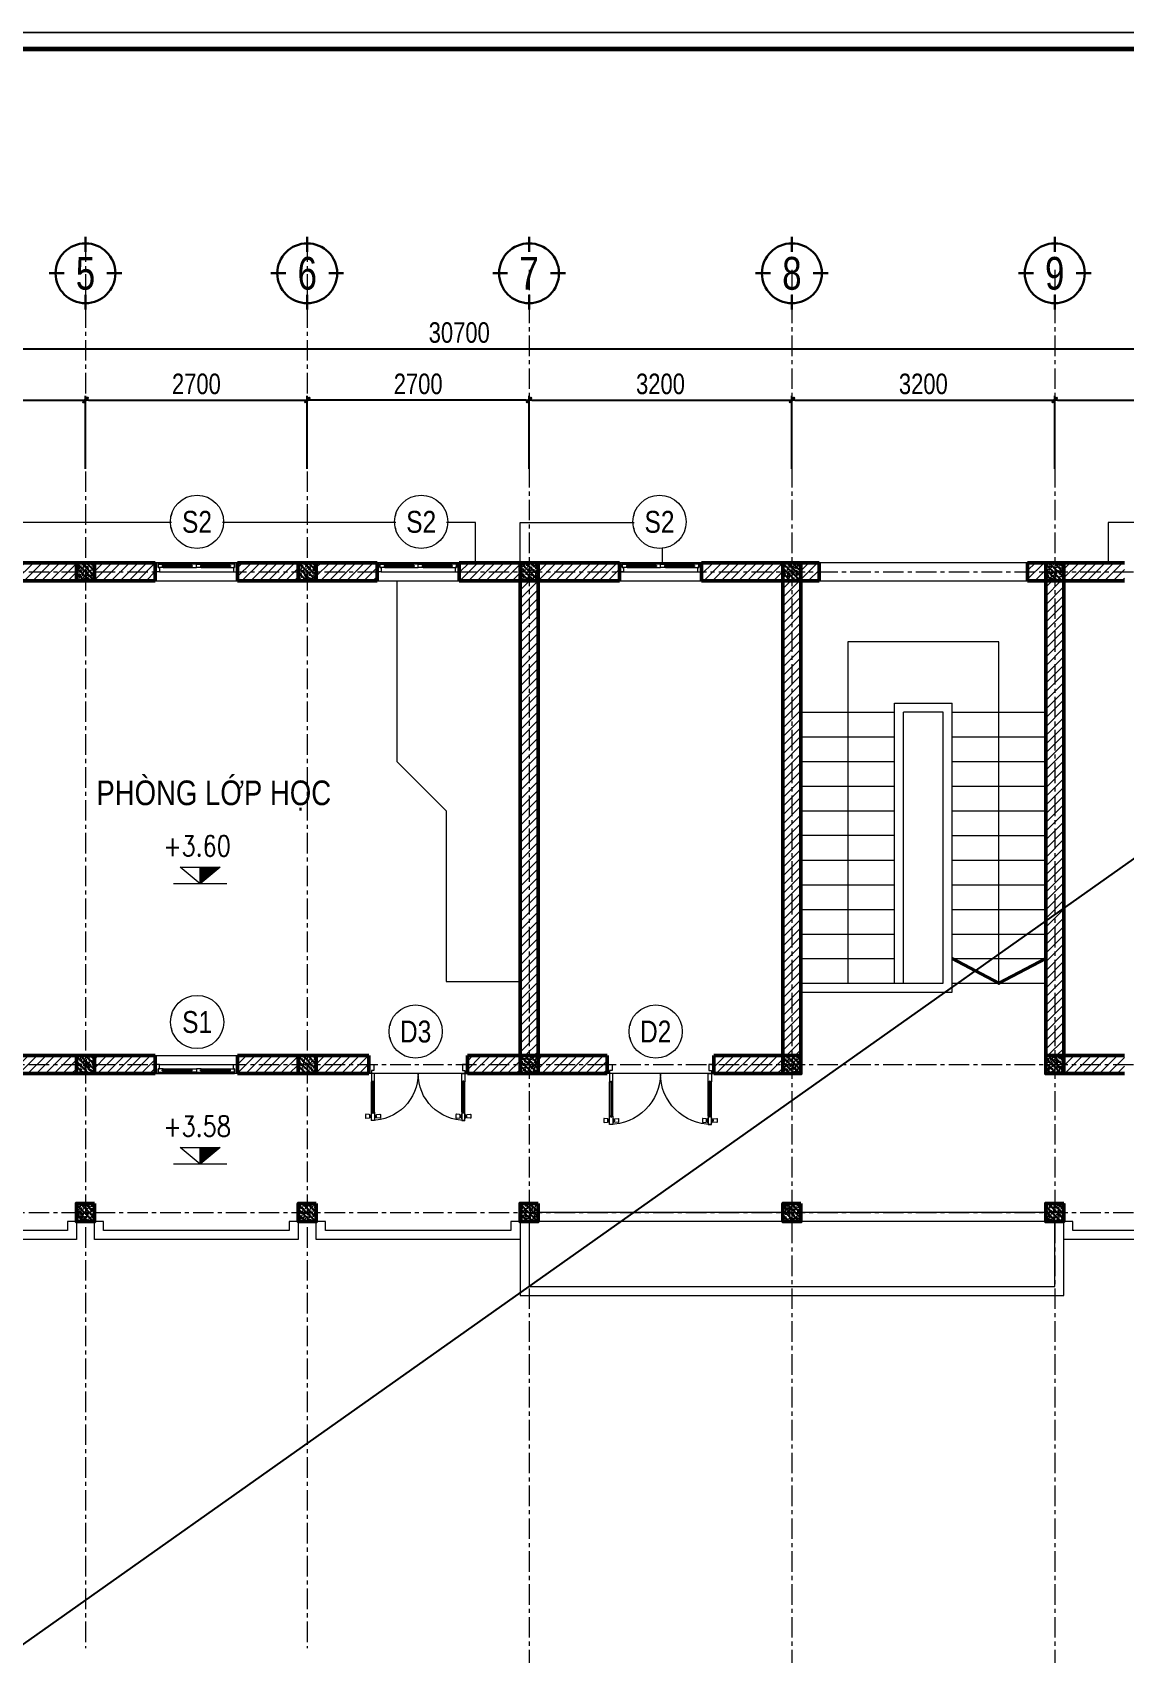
# Model space of a CAD drawing. Header units: millimetres. Extents: x 5243337 to 5938936, y 490824 to 785930.
# Drawn here: x 5318515 to 5331811, y 627214 to 646948 of the extents above; entities that cross this region are included whole.
import ezdxf
from ezdxf.enums import TextEntityAlignment as Align

# ---------------------------------------------------------------- set-up
doc = ezdxf.new("R2010")
doc.units = ezdxf.units.MM
doc.header["$MEASUREMENT"] = 0
doc.header["$PDMODE"] = 32
doc.linetypes.add('ACAD_ISO07W100', pattern=[3, 0, -3])
doc.linetypes.add('CENTER', pattern=[2, 1.25, -0.25, 0.25, -0.25])
doc.layers.get('0').update_dxf_attribs({"lineweight": 0})
doc.layers.get('Defpoints').update_dxf_attribs({"lineweight": 0})
for name, color, linetype, lineweight in [('0.15_Cua', 144, 'Continuous', 15), ('A-WIPEOUT', 254, 'ACAD_ISO07W100', 0), ('cat1', 30, 'Continuous', 50), ('dim', 144, 'Continuous', 13), ('hatch1', 136, 'Continuous', 9), ('Khungten_LCDI', 7, 'Continuous', 25), ('LC Dim', 8, 'Continuous', 18), ('LC ISO', 153, 'Continuous', 13), ('LC Net manh', 9, 'Continuous', 5), ('LC Net thay', 7, 'Continuous', 25), ('LC Text1', 3, 'Continuous', 20), ('LC Text2', 7, 'Continuous', 25), ('manh1', 67, 'Continuous', 13), ('text', 1, 'Continuous', 20), ('thay1', 63, 'Continuous', 18), ('truc', 76, 'CENTER', 9)]:
    doc.layers.add(name, color=color, linetype=linetype, lineweight=lineweight)
doc.layers.add('KCS_Plotter', color=11, linetype='Continuous', plot=False)
doc.styles.add('EG 1', font='VHAVANB.TTF')
doc.styles.add('General text 2', font='arial.ttf')
doc.styles.add('HOATBIF', font='hoatbif.shx', dxfattribs={"width": 0.8})
doc.styles.add('Khungten', font='VHAVAN.TTF', dxfattribs={"width": 0.9, "height": 5000})
doc.styles.add('T1', font='Vnsimli.shx', dxfattribs={"width": 0.8})
doc.styles.add('T2', font='VHARIAL.TTF', dxfattribs={"width": 0.8})
doc.styles.add('Tahoma', font='tahoma.ttf')
doc.styles.add('Title', font='VHBLACK.TTF')
doc.dimstyles.new('1-100', dxfattribs={"dimscale": 100, "dimtxt": 2.5, "dimasz": 0.35, "dimexe": 0.5, "dimexo": 0, "dimgap": 0.8, "dimtad": 1, "dimdec": 0, "dimzin": 0, "dimdsep": 46, "dimtxsty": 'HOATBIF', "dimblk1": 'DOT', "dimblk2": 'DOT', "dimsah": 1, "dimcen": -1, "dimdle": 1, "dimclrd": 256, "dimclre": 256, "dimclrt": 4, "dimadec": 3, "dimazin": 2, "dimtfac": 0.333333, "dimtdec": 0, "dimtix": 1, "dimtmove": 2, "dimatfit": 3, "dimldrblk": 'DOT', "dimfxl": 1, "dimtvp": 0.833333, "dimtolj": 1, "dimtzin": 0, "dimarcsym": 0})

# ---------------------------------------------------------------- blocks, each defined once
blk = doc.blocks.new('DOT')
at = {"layer": 'dim'}
for p, q in [((-3, 0), (3, 0)), ((-1, -1), (1, 1))]:
    blk.add_line(p, q, dxfattribs=at)
blk.add_lwpolyline([(0.5, 1), (-1, -0.5), (-0.5, -1), (1, 0.5)], close=True, dxfattribs=at)
blk = doc.blocks.new('*D129')
at = {"layer": 'Defpoints', "color": 0, "ltscale": 500, "transparency": 16777216}
for p in [(5327761, 642473), (5324561, 641637), (5327761, 641637)]:
    blk.add_point(p, dxfattribs=at)
at = {"layer": 'LC Dim', "lineweight": -2, "ltscale": 500, "transparency": 16777216}
for p, q in [((5324561, 641637), (5324561, 642523)), ((5324596, 642473), (5327726, 642473)), ((5327761, 641637), (5327761, 642523))]:
    blk.add_line(p, q, dxfattribs=at)
at = {"layer": 'LC Dim', "lineweight": -2, "ltscale": 500, "transparency": 16777216, "xscale": 35, "yscale": 35, "zscale": 35, "rotation": 180}
blk.add_blockref('DOT', (5324561, 642473), dxfattribs=at)
at = {"layer": 'LC Dim', "lineweight": -2, "ltscale": 500, "transparency": 16777216, "xscale": 35, "yscale": 35, "zscale": 35}
blk.add_blockref('DOT', (5327761, 642473), dxfattribs=at)
at = {"layer": 'LC Dim', "color": 4, "ltscale": 500, "transparency": 16777216, "insert": (5326161, 642668), "char_height": 250, "attachment_point": 5, "style": 'HOATBIF'}
blk.add_mtext('\\A1;3200', dxfattribs=at)
blk = doc.blocks.new('_Dot')
at = {"color": 0, "linetype": 'ByBlock', "lineweight": -2}
blk.add_line((-0.5, 0), (-1, 0), dxfattribs=at)
at = {"color": 0, "linetype": 'ByBlock', "const_width": 0.5}
blk.add_lwpolyline([(-0.25, 0, 1), (0.25, 0, 1)], format="xyb", close=True, dxfattribs=at)
blk = doc.blocks.new('*D130')
at = {"layer": 'Defpoints', "color": 0, "ltscale": 500, "transparency": 16777216}
for p in [(5330961, 642473), (5327761, 641637), (5330961, 641637)]:
    blk.add_point(p, dxfattribs=at)
at = {"layer": 'LC Dim', "lineweight": -2, "ltscale": 500, "transparency": 16777216}
for p, q in [((5327761, 641637), (5327761, 642523)), ((5327796, 642473), (5330926, 642473)), ((5330961, 641637), (5330961, 642523))]:
    blk.add_line(p, q, dxfattribs=at)
at = {"layer": 'LC Dim', "lineweight": -2, "ltscale": 500, "transparency": 16777216, "xscale": 35, "yscale": 35, "zscale": 35, "rotation": 180}
blk.add_blockref('DOT', (5327761, 642473), dxfattribs=at)
at = {"layer": 'LC Dim', "lineweight": -2, "ltscale": 500, "transparency": 16777216, "xscale": 35, "yscale": 35, "zscale": 35}
blk.add_blockref('DOT', (5330961, 642473), dxfattribs=at)
at = {"layer": 'LC Dim', "color": 4, "ltscale": 500, "transparency": 16777216, "insert": (5329361, 642668), "char_height": 250, "attachment_point": 5, "style": 'HOATBIF'}
blk.add_mtext('\\A1;3200', dxfattribs=at)
blk = doc.blocks.new('c220')
at = {"layer": 'hatch1'}
h = blk.add_hatch(dxfattribs=at)
h.set_pattern_fill('VATLIEU04', color=256, scale=10, pattern_type=2)
h.set_pattern_definition([(50, (-5272447.8, -640396.75), (71.72601826, -6.2752135), [7.5, -82.5]), (355, (-5272447.8, -640396.75), (-13.8751334, 75.2192134), [6, -66]), (100.4514, (-5272441.82, -640397.274), (57.8509382, 68.9439542), [6.374019, -70.1142112]), (46.1842, (-5272447.8, -640376.75), (106.7241049, -16.5519014), [11.25, -123.75]), (96.6356, (-5272438.9, -640378.13), (93.4662706, 97.411787), [9.5610288, -105.1713]), (351.1842, (-5272447.8, -640376.75), (93.4661945, 97.41186), [9, -99]), (21, (-5272437.8, -640381.75), (59.6907052, -40.26188907), [7.5, -82.5]), (326, (-5272437.8, -640381.75), (24.3315332, 72.5150045), [6, -66]), (71.4514, (-5272432.825, -640385.11), (84.0222629, 32.2530497), [6.374019, -70.1142112]), (37.5, (-5272447.8, -640396.752), (1.21598553, 33.28938538), [0, -65.2, 0, -67, 0, -66.25]), (7.5, (-5272447.8, -640396.75), (26.30695374, 39.4411712), [0, -38.2, 0, -63.7, 0, -25.25]), (327.5, (-5272470.1, -640396.752), (53.38224362, -2.25548717), [0, -25, 0, -78, 0, -103.5]), (317.5, (-5272480.1, -640396.75), (58.31861693, 10.01049823), [0, -32.5, 0, -51.8, 0, -73.5]), (45, (-5272447.8, -640396.75), (-30.0520382, 30.0520382), []), (45, (-5272447.8, -640384.5), (-30.0520382, 30.0520382), [])])
h.paths.add_polyline_path([(110, -110), (-110, -110), (-110, 110), (110, 110)])
at = {"layer": 'cat1'}
blk.add_lwpolyline([(110, -110), (-110, -110), (-110, 110), (110, 110)], close=True, dxfattribs=at)
blk = doc.blocks.new('*D132')
at = {"layer": 'Defpoints', "color": 0, "ltscale": 500, "transparency": 16777216}
for p in [(5319161, 642473), (5316461, 641637), (5319161, 641637)]:
    blk.add_point(p, dxfattribs=at)
at = {"layer": 'LC Dim', "lineweight": -2, "ltscale": 500, "transparency": 16777216}
for p, q in [((5316461, 641637), (5316461, 642523)), ((5316496, 642473), (5319126, 642473)), ((5319161, 641637), (5319161, 642523))]:
    blk.add_line(p, q, dxfattribs=at)
at = {"layer": 'LC Dim', "lineweight": -2, "ltscale": 500, "transparency": 16777216, "xscale": 35, "yscale": 35, "zscale": 35, "rotation": 180}
blk.add_blockref('DOT', (5316461, 642473), dxfattribs=at)
at = {"layer": 'LC Dim', "lineweight": -2, "ltscale": 500, "transparency": 16777216, "xscale": 35, "yscale": 35, "zscale": 35}
blk.add_blockref('DOT', (5319161, 642473), dxfattribs=at)
at = {"layer": 'LC Dim', "color": 4, "ltscale": 500, "transparency": 16777216, "insert": (5317811, 642668), "char_height": 250, "attachment_point": 5, "style": 'HOATBIF'}
blk.add_mtext('\\A1;2700', dxfattribs=at)
blk = doc.blocks.new('*D133')
at = {"layer": 'Defpoints', "color": 0, "ltscale": 500, "transparency": 16777216}
for p in [(5321861, 642473), (5321861, 641637), (5324561, 641637)]:
    blk.add_point(p, dxfattribs=at)
at = {"layer": 'LC Dim', "lineweight": -2, "ltscale": 500, "transparency": 16777216}
for p, q in [((5321861, 641637), (5321861, 642523)), ((5324526, 642473), (5321896, 642473)), ((5324561, 641637), (5324561, 642523))]:
    blk.add_line(p, q, dxfattribs=at)
at = {"layer": 'LC Dim', "lineweight": -2, "ltscale": 500, "transparency": 16777216, "xscale": 35, "yscale": 35, "zscale": 35, "rotation": 180}
blk.add_blockref('DOT', (5321861, 642473), dxfattribs=at)
at = {"layer": 'LC Dim', "lineweight": -2, "ltscale": 500, "transparency": 16777216, "xscale": 35, "yscale": 35, "zscale": 35}
blk.add_blockref('DOT', (5324561, 642473), dxfattribs=at)
at = {"layer": 'LC Dim', "color": 4, "ltscale": 500, "transparency": 16777216, "insert": (5323211, 642668), "char_height": 250, "attachment_point": 5, "style": 'HOATBIF'}
blk.add_mtext('\\A1;2700', dxfattribs=at)
blk = doc.blocks.new('*D134')
at = {"layer": 'Defpoints', "color": 0, "ltscale": 500, "transparency": 16777216}
for p in [(5321861, 642473), (5319161, 641637), (5321861, 641637)]:
    blk.add_point(p, dxfattribs=at)
at = {"layer": 'LC Dim', "lineweight": -2, "ltscale": 500, "transparency": 16777216}
for p, q in [((5319161, 641637), (5319161, 642523)), ((5319196, 642473), (5321826, 642473)), ((5321861, 641637), (5321861, 642523))]:
    blk.add_line(p, q, dxfattribs=at)
at = {"layer": 'LC Dim', "lineweight": -2, "ltscale": 500, "transparency": 16777216, "xscale": 35, "yscale": 35, "zscale": 35, "rotation": 180}
blk.add_blockref('DOT', (5319161, 642473), dxfattribs=at)
at = {"layer": 'LC Dim', "lineweight": -2, "ltscale": 500, "transparency": 16777216, "xscale": 35, "yscale": 35, "zscale": 35}
blk.add_blockref('DOT', (5321861, 642473), dxfattribs=at)
at = {"layer": 'LC Dim', "color": 4, "ltscale": 500, "transparency": 16777216, "insert": (5320511, 642668), "char_height": 250, "attachment_point": 5, "style": 'HOATBIF'}
blk.add_mtext('\\A1;2700', dxfattribs=at)
blk = doc.blocks.new('*D135')
at = {"layer": 'Defpoints', "color": 0, "ltscale": 500, "transparency": 16777216}
for p in [(5333661, 642473), (5330961, 641637), (5333661, 641637)]:
    blk.add_point(p, dxfattribs=at)
at = {"layer": 'LC Dim', "lineweight": -2, "ltscale": 500, "transparency": 16777216}
for p, q in [((5330961, 641637), (5330961, 642523)), ((5330996, 642473), (5333626, 642473)), ((5333661, 641637), (5333661, 642523))]:
    blk.add_line(p, q, dxfattribs=at)
at = {"layer": 'LC Dim', "lineweight": -2, "ltscale": 500, "transparency": 16777216, "xscale": 35, "yscale": 35, "zscale": 35, "rotation": 180}
blk.add_blockref('DOT', (5330961, 642473), dxfattribs=at)
at = {"layer": 'LC Dim', "lineweight": -2, "ltscale": 500, "transparency": 16777216, "xscale": 35, "yscale": 35, "zscale": 35}
blk.add_blockref('DOT', (5333661, 642473), dxfattribs=at)
at = {"layer": 'LC Dim', "color": 4, "ltscale": 500, "transparency": 16777216, "insert": (5332311, 642668), "char_height": 250, "attachment_point": 5, "style": 'HOATBIF'}
blk.add_mtext('\\A1;2700', dxfattribs=at)
blk = doc.blocks.new('*U62')
for p, q in [((35, 0), (965, 0)), ((50, -110), (950, -110)), ((560, -20), (905, -20)), ((560, -60), (905, -60))]:
    blk.add_line(p, q)
at = {"color": 8, "lineweight": 5}
for p, q in [((95, -20), (440, -20)), ((95, -35), (440, -35)), ((95, -45), (440, -45)), ((95, -60), (440, -60)), ((560, -20), (905, -20)), ((560, -35), (905, -35)), ((560, -45), (905, -45)), ((560, -60), (905, -60))]:
    blk.add_line(p, q, dxfattribs=at)
for points in [[(0, 0), (35, 0), (35, -60), (50, -60), (50, -110), (0, -110), (0, 0)], [(1000, 0), (965, 0), (965, -60), (950, -60), (950, -110), (1000, -110), (1000, 0)], [(560, -45), (560, -60), (500, -60), (500, -20), (560, -20), (560, -35), (550, -35), (550, -45), (560, -45)], [(905, -45), (905, -60), (965, -60), (965, -20), (905, -20), (905, -35), (915, -35), (915, -45), (905, -45)]]:
    blk.add_lwpolyline(points)
for points in [[(35, -20), (95, -20), (95, -35), (85, -35), (85, -45), (95, -45), (95, -60), (35, -60)], [(500, -20), (440, -20), (440, -35), (450, -35), (450, -45), (440, -45), (440, -60), (500, -60)]]:
    blk.add_lwpolyline(points, close=True)
for points in [[(95, -29, -0.312187), (102, -35, -0.312187)], [(95, -51, 0.312187), (102, -45, 0.312187)], [(440, -29, 0.312187), (433, -35, 0.312187)], [(440, -51, -0.312187), (433, -45, -0.312187)]]:
    blk.add_lwpolyline(points, format="xyb", dxfattribs=at)
for centre, start, end in [((559, -37), 14.2151, 83.5658), ((559, -43), 276.4342, 345.7849), ((906, -37), 96.4342, 165.7849), ((906, -43), 194.2151, 263.5658)]:
    blk.add_arc(centre, 8.25, start, end, dxfattribs=at)
blk = doc.blocks.new('*U58')
for p, q in [((30, -469), (30, -100)), ((70, -469), (70, -100)), ((1130, -469), (1130, -100)), ((1170, -469), (1170, -100))]:
    blk.add_line(p, q)
at = {"color": 8, "lineweight": 9}
for p, q in [((48, -479), (48, -90)), ((52, -479), (52, -90)), ((1148, -479), (1148, -90)), ((1152, -479), (1152, -90))]:
    blk.add_line(p, q, dxfattribs=at)
for points in [[(30, 0), (0, 0), (0, 110), (60, 110), (60, 40), (30, 40), (30, 0)], [(55, -100), (70, -100), (70, 0), (30, 0), (30, -100), (45, -100), (45, -90), (55, -90), (55, -100)], [(1145, -100), (1130, -100), (1130, 0), (1170, 0), (1170, -100), (1155, -100), (1155, -90), (1145, -90), (1145, -100)], [(1170, 0), (1200, 0), (1200, 110), (1140, 110), (1140, 40), (1170, 40), (1170, 0)], [(20, -514), (10, -514), (10, -524), (20, -524)], [(55, -469), (70, -469), (70, -569), (30, -569), (30, -469), (45, -469), (45, -479), (55, -479), (55, -469)], [(80, -514), (90, -514), (90, -524), (80, -524)], [(1120, -514), (1110, -514), (1110, -524), (1120, -524)], [(1145, -469), (1130, -469), (1130, -569), (1170, -569), (1170, -469), (1155, -469), (1155, -479), (1145, -479), (1145, -469)], [(1180, -514), (1190, -514), (1190, -524), (1180, -524)]]:
    blk.add_lwpolyline(points)
for points in [[(5, -498), (-35, -494, 0.443716), (-40, -499), (-40, -538, 0.443716), (-35, -543), (5, -539, 0.385314), (10, -534), (10, -503, 0.385314)], [(95, -498), (135, -494, -0.443716), (140, -499), (140, -538, -0.443716), (135, -543), (95, -539, -0.385314), (90, -534), (90, -503, -0.385314)], [(1105, -498), (1065, -494, 0.443716), (1060, -499), (1060, -538, 0.443716), (1065, -543), (1105, -539, 0.385314), (1110, -534), (1110, -503, 0.385314)], [(1195, -498), (1235, -494, -0.443716), (1240, -499), (1240, -538, -0.443716), (1235, -543), (1195, -539, -0.385314), (1190, -534), (1190, -503, -0.385314)]]:
    blk.add_lwpolyline(points, format="xyb", close=True)
at = {"color": 8, "lineweight": 5}
for centre, start, end in [((32, -1), 269.7667, 0.0919), ((1168, -1), 179.9081, 270.2333)]:
    blk.add_arc(centre, 568, start, end, dxfattribs=at)
at = {"color": 8, "lineweight": 9}
for centre, start, end in [((47, -99), 186.4342, 273.2898), ((53, -99), 266.7102, 353.5658), ((1147, -99), 186.4342, 273.2898), ((1153, -99), 266.7102, 353.5658), ((47, -470), 86.7102, 173.5658), ((53, -470), 6.4342, 93.2898), ((1147, -470), 86.7102, 173.5658), ((1153, -470), 6.4342, 93.2898)]:
    blk.add_arc(centre, 8.25, start, end, dxfattribs=at)
for centre, start, end in [((70, -519), 143.1301, 216.8699), ((30, -519), 323.1301, 36.8699), ((1170, -519), 143.1301, 216.8699), ((1130, -519), 323.1301, 36.8699)]:
    blk.add_arc(centre, 50, start, end)
blk = doc.blocks.new('*U19')
at = {"layer": 'A-WIPEOUT'}
blk.add_lwpolyline([(0, 4.25), (-2.5, 3.44), (-4.04, 1.31), (-4.04, -1.31), (-2.5, -3.44), (0, -4.25), (2.5, -3.44), (4.04, -1.31), (4.04, 1.31), (2.5, 3.44)], close=True, dxfattribs=at)
blk.add_wipeout([(0, 4.25), (-2.5, 3.44), (-4.04, 1.31), (-4.04, -1.31), (-2.5, -3.44), (0, -4.25), (2.5, -3.44), (4.04, -1.31), (4.04, 1.31), (2.5, 3.44)]).dxf.layer = 'A-WIPEOUT'
blk.add_circle((0, 0), 4.25)
at = {"layer": 'text', "style": 'General text 2', "width": 0.8, "flags": 8}
blk.add_attdef('SYMBOL', text='', height=3.5, dxfattribs=at).set_placement((0, 0), align=Align.MIDDLE_CENTER)
blk = doc.blocks.new('Caodo1')
at = {"layer": 'LC Text1'}
blk.add_hatch(color=256, dxfattribs=at).paths.add_polyline_path([(0, 200), (0, 0), (243, 200)])
for p, q in [((0, 0), (0, 200)), ((324, 0), (-324, 0))]:
    blk.add_line(p, q, dxfattribs=at)
blk.add_lwpolyline([(-243, 200), (243, 200), (0, 0), (0, 0)], close=True, dxfattribs=at)
at = {"layer": 'LC Text1', "style": 'T1', "width": 0.8}
blk.add_attdef('%%P0,00', text='', height=250, dxfattribs=at).set_placement((-39, 460), align=Align.MIDDLE_CENTER)
blk = doc.blocks.new('KyHieu TrucDinhVi')
at = {"color": 7, "lineweight": 30}
for p, q in [((0, 2.36), (0, 4)), ((-2.36, 0), (-4, 0)), ((2.36, 0), (4, 0)), ((0, -2.36), (0, -4))]:
    blk.add_line(p, q, dxfattribs=at)
blk.add_circle((0, 0), 3.3, dxfattribs=at)
at = {"ltscale": 20, "style": 'Tahoma'}
blk.add_attdef('AA', text='', height=3, dxfattribs=at).set_placement((0, 0), align=Align.MIDDLE_CENTER)
blk = doc.blocks.new('*D140')
at = {"layer": 'Defpoints', "color": 0, "ltscale": 500, "transparency": 16777216}
for p in [(5339061, 643098), (5308361, 641637), (5339061, 641637)]:
    blk.add_point(p, dxfattribs=at)
at = {"layer": 'LC Dim', "lineweight": -2, "ltscale": 500, "transparency": 16777216}
for p, q in [((5308361, 641637), (5308361, 643148)), ((5339061, 641637), (5339061, 643148)), ((5308396, 643098), (5339026, 643098))]:
    blk.add_line(p, q, dxfattribs=at)
at = {"layer": 'LC Dim', "lineweight": -2, "ltscale": 500, "transparency": 16777216, "xscale": 35, "yscale": 35, "zscale": 35, "rotation": 180}
blk.add_blockref('DOT', (5308361, 643098), dxfattribs=at)
at = {"layer": 'LC Dim', "lineweight": -2, "ltscale": 500, "transparency": 16777216, "xscale": 35, "yscale": 35, "zscale": 35}
blk.add_blockref('DOT', (5339061, 643098), dxfattribs=at)
at = {"layer": 'LC Dim', "color": 4, "ltscale": 500, "transparency": 16777216, "insert": (5323711, 643293), "char_height": 250, "attachment_point": 5, "style": 'HOATBIF'}
blk.add_mtext('\\A1;30700', dxfattribs=at)
blk = doc.blocks.new('*U67')
for p, q in [((30, -519), (30, -100)), ((70, -519), (70, -100)), ((1230, -519), (1230, -100)), ((1270, -519), (1270, -100))]:
    blk.add_line(p, q)
at = {"color": 8, "lineweight": 9}
for p, q in [((47, -529), (47, -90)), ((52, -529), (52, -90)), ((1248, -529), (1248, -90)), ((1252, -529), (1252, -90))]:
    blk.add_line(p, q, dxfattribs=at)
for points in [[(30, 0), (0, 0), (0, 110), (60, 110), (60, 40), (30, 40), (30, 0)], [(55, -100), (70, -100), (70, 0), (30, 0), (30, -100), (45, -100), (45, -90), (55, -90), (55, -100)], [(1245, -100), (1230, -100), (1230, 0), (1270, 0), (1270, -100), (1255, -100), (1255, -90), (1245, -90), (1245, -100)], [(1270, 0), (1300, 0), (1300, 110), (1240, 110), (1240, 40), (1270, 40), (1270, 0)], [(20, -564), (10, -564), (10, -574), (20, -574)], [(55, -519), (70, -519), (70, -619), (30, -619), (30, -519), (45, -519), (45, -529), (55, -529), (55, -519)], [(80, -564), (90, -564), (90, -574), (80, -574)], [(1220, -564), (1210, -564), (1210, -574), (1220, -574)], [(1245, -519), (1230, -519), (1230, -619), (1270, -619), (1270, -519), (1255, -519), (1255, -529), (1245, -529), (1245, -519)], [(1280, -564), (1290, -564), (1290, -574), (1280, -574)]]:
    blk.add_lwpolyline(points)
for points in [[(5, -548), (-35, -544, 0.443716), (-40, -549), (-40, -588, 0.443716), (-35, -593), (5, -589, 0.385314), (10, -584), (10, -553, 0.385314)], [(95, -548), (135, -544, -0.443716), (140, -549), (140, -588, -0.443716), (135, -593), (95, -589, -0.385314), (90, -584), (90, -553, -0.385314)], [(1205, -548), (1165, -544, 0.443716), (1160, -549), (1160, -588, 0.443716), (1165, -593), (1205, -589, 0.385314), (1210, -584), (1210, -553, 0.385314)], [(1295, -548), (1335, -544, -0.443716), (1340, -549), (1340, -588, -0.443716), (1335, -593), (1295, -589, -0.385314), (1290, -584), (1290, -553, -0.385314)]]:
    blk.add_lwpolyline(points, format="xyb", close=True)
at = {"color": 8, "lineweight": 5}
for centre, start, end in [((33, -1), 269.7667, 0.0919), ((1267, -1), 179.9081, 270.2333)]:
    blk.add_arc(centre, 617, start, end, dxfattribs=at)
at = {"color": 8, "lineweight": 9}
for centre, start, end in [((47, -99), 186.4342, 273.2898), ((53, -99), 266.7102, 353.5658), ((1247, -99), 186.4342, 273.2898), ((1253, -99), 266.7102, 353.5658), ((47, -520), 86.7102, 173.5658), ((53, -520), 6.4342, 93.2898), ((1247, -520), 86.7102, 173.5658), ((1253, -520), 6.4342, 93.2898)]:
    blk.add_arc(centre, 8.25, start, end, dxfattribs=at)
for centre, start, end in [((70, -569), 143.1301, 216.8699), ((30, -569), 323.1301, 36.8699), ((1270, -569), 143.1301, 216.8699), ((1230, -569), 323.1301, 36.8699)]:
    blk.add_arc(centre, 50, start, end)
blk = doc.blocks.new('lcdi fix1')
at = {"layer": 'Defpoints', "lineweight": 0}
blk.add_lwpolyline([(-1200, -14850), (-1200, 14850), (40800, 14850), (40800, -14850)], close=True, dxfattribs=at)
at = {"layer": 'Khungten_LCDI', "color": 5, "lineweight": 60}
blk.add_lwpolyline([(0, -14650), (0, 14650), (40600, 14650), (40600, -14650)], close=True, dxfattribs=at)
at = {"color": 7, "style": 'Khungten', "width": 0.8}
for tag, p in [('REVISION', (39499, -10746)), ('NGAYHT', (39546, -11609))]:
    blk.add_attdef(tag, text='', height=200, dxfattribs=at).set_placement(p, align=Align.CENTER)
at = {"layer": 'LC Text1', "style": 'Title', "width": 1.485915}
for tag, p, p2 in [('TENBANVE1', (36913, -8886), (40339, -8886)), ('TENBANVE2', (36913, -9562), (40339, -9562))]:
    blk.add_attdef(tag, text='', height=250, dxfattribs=at).set_placement(p, p2, align=Align.FIT)
at = {"layer": 'LC Text1', "style": 'Title', "width": 0.7}
blk.add_attdef('SOBANVE', text='', height=250, dxfattribs=at).set_placement((39562, -13896), align=Align.CENTER)

msp = doc.modelspace()

# ---------------------------------------------------------------- hatches: boundary and pattern name
at = {"layer": 'hatch1'}
h = msp.add_hatch(dxfattribs=at)
h.set_pattern_fill('ANSI31', color=256, scale=600)
h.set_pattern_definition([(45, (-197412.5, 46545.37), (-53.0330086, 53.0330086), [])])
h.paths.add_polyline_path([(5309210.9, 640492.9), (5308470.9, 640492.9), (5308470.9, 640272.9), (5309210.9, 640272.9)])
h.paths.add_polyline_path([(5308470.9, 640272.9), (5308250.9, 640272.9), (5308250.9, 634492.9), (5308470.9, 634492.9)])
h.paths.add_polyline_path([(5310950.9, 640492.9), (5310210.9, 640492.9), (5310210.9, 640272.9), (5310950.9, 640272.9)])
h.paths.add_polyline_path([(5311910.9, 640492.9), (5311170.9, 640492.9), (5311170.9, 640272.9), (5311910.9, 640272.9)])
h.paths.add_polyline_path([(5313650.9, 640492.9), (5312910.9, 640492.9), (5312910.9, 640272.9), (5313650.9, 640272.9)])
h.paths.add_polyline_path([(5314610.9, 640492.9), (5313870.9, 640492.9), (5313870.9, 640272.9), (5314610.9, 640272.9)])
h.paths.add_polyline_path([(5316350.9, 640492.9), (5315610.9, 640492.9), (5315610.9, 640272.9), (5316350.9, 640272.9)])
h.paths.add_polyline_path([(5317310.9, 640492.9), (5316570.9, 640492.9), (5316570.9, 640272.9), (5317310.9, 640272.9)])
h.paths.add_polyline_path([(5316570.9, 640272.9), (5316350.9, 640272.9), (5316350.9, 634492.9), (5316570.9, 634492.9)])
h.paths.add_polyline_path([(5319050.9, 640492.9), (5318310.9, 640492.9), (5318310.9, 640272.9), (5319050.9, 640272.9)])
h.paths.add_polyline_path([(5320010.9, 640492.9), (5319270.9, 640492.9), (5319270.9, 640272.9), (5320010.9, 640272.9)])
h.paths.add_polyline_path([(5321750.9, 640492.9), (5321010.9, 640492.9), (5321010.9, 640272.9), (5321750.9, 640272.9)])
h.paths.add_polyline_path([(5322710.9, 640492.9), (5321970.9, 640492.9), (5321970.9, 640272.9), (5322710.9, 640272.9)])
h.paths.add_polyline_path([(5324450.9, 640492.9), (5323710.9, 640492.9), (5323710.9, 640272.9), (5324450.9, 640272.9)])
h.paths.add_polyline_path([(5325660.9, 640492.9), (5324670.9, 640492.9), (5324670.9, 640272.9), (5325660.9, 640272.9)])
h.paths.add_polyline_path([(5327650.9, 640492.9), (5326660.9, 640492.9), (5326660.9, 640272.9), (5327650.9, 640272.9)])
h.paths.add_polyline_path([(5327870.9, 640272.9), (5327650.9, 640272.9), (5327650.9, 634492.9), (5327870.9, 634492.9)])
h.paths.add_polyline_path([(5324670.9, 640272.9), (5324450.9, 640272.9), (5324450.9, 634492.9), (5324670.9, 634492.9)])
h.paths.add_polyline_path([(5309210.9, 634492.9), (5308470.9, 634492.9), (5308470.9, 634272.9), (5309210.9, 634272.9)])
h.paths.add_polyline_path([(5310950.9, 634492.9), (5310210.9, 634492.9), (5310210.9, 634272.9), (5310950.9, 634272.9)])
h.paths.add_polyline_path([(5311910.9, 634492.9), (5311170.9, 634492.9), (5311170.9, 634272.9), (5311910.9, 634272.9)])
h.paths.add_polyline_path([(5313650.9, 634492.9), (5312910.9, 634492.9), (5312910.9, 634272.9), (5313650.9, 634272.9)])
h.paths.add_polyline_path([(5314510.9, 634492.9), (5313870.9, 634492.9), (5313870.9, 634272.9), (5314510.9, 634272.9)])
h.paths.add_polyline_path([(5316350.9, 634492.9), (5315710.9, 634492.9), (5315710.9, 634272.9), (5316350.9, 634272.9)])
h.paths.add_polyline_path([(5317310.9, 634492.9), (5316570.9, 634492.9), (5316570.9, 634272.9), (5317310.9, 634272.9)])
h.paths.add_polyline_path([(5319050.9, 634492.9), (5318310.9, 634492.9), (5318310.9, 634272.9), (5319050.9, 634272.9)])
h.paths.add_polyline_path([(5320010.9, 634492.9), (5319270.9, 634492.9), (5319270.9, 634272.9), (5320010.9, 634272.9)])
h.paths.add_polyline_path([(5321750.9, 634492.9), (5321010.9, 634492.9), (5321010.9, 634272.9), (5321750.9, 634272.9)])
h.paths.add_polyline_path([(5322610.9, 634492.9), (5321970.9, 634492.9), (5321970.9, 634272.9), (5322610.9, 634272.9)])
h.paths.add_polyline_path([(5324450.9, 634492.9), (5323810.9, 634492.9), (5323810.9, 634272.9), (5324450.9, 634272.9)])
h.paths.add_polyline_path([(5325510.9, 634492.9), (5324670.9, 634492.9), (5324670.9, 634272.9), (5325510.9, 634272.9)])
h.paths.add_polyline_path([(5327650.9, 634492.9), (5326810.9, 634492.9), (5326810.9, 634272.9), (5327650.9, 634272.9)])
h.paths.add_polyline_path([(5331810.9, 634492.9), (5331070.9, 634492.9), (5331070.9, 634272.9), (5331810.9, 634272.9)])
h.paths.add_polyline_path([(5333550.9, 634492.9), (5332810.9, 634492.9), (5332810.9, 634272.9), (5333550.9, 634272.9)])
h.paths.add_polyline_path([(5334510.9, 634492.9), (5333770.9, 634492.9), (5333770.9, 634272.9), (5334510.9, 634272.9)])
h.paths.add_polyline_path([(5336250.9, 634492.9), (5335510.9, 634492.9), (5335510.9, 634272.9), (5336250.9, 634272.9)])
h.paths.add_polyline_path([(5337110.9, 634492.9), (5336470.9, 634492.9), (5336470.9, 634272.9), (5337110.9, 634272.9)])
h.paths.add_polyline_path([(5338950.9, 634492.9), (5338310.9, 634492.9), (5338310.9, 634272.9), (5338950.9, 634272.9)])
h.paths.add_polyline_path([(5339170.9, 640272.9), (5338950.9, 640272.9), (5338950.9, 634492.9), (5339170.9, 634492.9)])
h.paths.add_polyline_path([(5331070.9, 640272.9), (5330850.9, 640272.9), (5330850.9, 634492.9), (5331070.9, 634492.9)])
h.paths.add_polyline_path([(5328090.9, 640492.9), (5327870.9, 640492.9), (5327870.9, 640272.9), (5328090.9, 640272.9)])
h.paths.add_polyline_path([(5330850.9, 640492.9), (5330630.9, 640492.9), (5330630.9, 640272.9), (5330850.9, 640272.9)])
h.paths.add_polyline_path([(5331810.9, 640492.9), (5331070.9, 640492.9), (5331070.9, 640272.9), (5331810.9, 640272.9)])
h.paths.add_polyline_path([(5333550.9, 640492.9), (5332810.9, 640492.9), (5332810.9, 640272.9), (5333550.9, 640272.9)])
h.paths.add_polyline_path([(5334510.9, 640492.9), (5333770.9, 640492.9), (5333770.9, 640272.9), (5334510.9, 640272.9)])
h.paths.add_polyline_path([(5336250.9, 640492.9), (5335510.9, 640492.9), (5335510.9, 640272.9), (5336250.9, 640272.9)])
h.paths.add_polyline_path([(5337210.9, 640492.9), (5336470.9, 640492.9), (5336470.9, 640272.9), (5337210.9, 640272.9)])
h.paths.add_polyline_path([(5338950.9, 640492.9), (5338210.9, 640492.9), (5338210.9, 640272.9), (5338950.9, 640272.9)])

# ---------------------------------------------------------------- linework, layer by layer
at = {"layer": 'cat1'}
for p, q in [((5318310.9, 640492.9), (5320010.9, 640492.9)), ((5320010.9, 640272.9), (5320010.9, 640492.9)), ((5321010.9, 640492.9), (5322710.9, 640492.9)), ((5321010.9, 640272.9), (5321010.9, 640492.9)), ((5322710.9, 640272.9), (5322710.9, 640492.9)), ((5325660.9, 640492.9), (5323710.9, 640492.9)), ((5323710.9, 640272.9), (5323710.9, 640492.9)), ((5324450.9, 634272.9), (5324450.9, 640492.9)), ((5324670.9, 634272.9), (5324670.9, 640492.9)), ((5325660.9, 640272.9), (5325660.9, 640492.9)), ((5328090.9, 640492.9), (5326660.9, 640492.9)), ((5326660.9, 640272.9), (5326660.9, 640492.9)), ((5327650.9, 634272.9), (5327650.9, 640492.9)), ((5327870.9, 634272.9), (5327870.9, 640492.9)), ((5328090.9, 640272.9), (5328090.9, 640492.9)), ((5330630.9, 640492.9), (5331810.9, 640492.9)), ((5330630.9, 640272.9), (5330630.9, 640492.9)), ((5330850.9, 634272.9), (5330850.9, 640492.9)), ((5331070.9, 634272.9), (5331070.9, 640492.9)), ((5318310.9, 640272.9), (5320010.9, 640272.9)), ((5321010.9, 640272.9), (5322710.9, 640272.9)), ((5325660.9, 640272.9), (5323710.9, 640272.9)), ((5328090.9, 640272.9), (5326660.9, 640272.9)), ((5330630.9, 640272.9), (5331810.9, 640272.9)), ((5318310.9, 634492.9), (5320010.9, 634492.9)), ((5320010.9, 634492.9), (5320010.9, 634272.9)), ((5321010.9, 634492.9), (5322610.9, 634492.9)), ((5321010.9, 634492.9), (5321010.9, 634272.9)), ((5322610.9, 634492.9), (5322610.9, 634272.9)), ((5323810.9, 634492.9), (5325510.9, 634492.9)), ((5323810.9, 634492.9), (5323810.9, 634272.9)), ((5325510.9, 634492.9), (5325510.9, 634272.9)), ((5327870.9, 634492.9), (5326810.9, 634492.9)), ((5326810.9, 634492.9), (5326810.9, 634272.9)), ((5330850.9, 634492.9), (5331810.9, 634492.9)), ((5318310.9, 634272.9), (5320010.9, 634272.9)), ((5321010.9, 634272.9), (5322610.9, 634272.9)), ((5323810.9, 634272.9), (5325510.9, 634272.9)), ((5327870.9, 634272.9), (5326810.9, 634272.9)), ((5330850.9, 634272.9), (5331810.9, 634272.9))]:
    msp.add_line(p, q, dxfattribs=at)
msp.add_lwpolyline([(5329710.9, 635672.9), (5330280.9, 635372.9), (5330850.9, 635672.9)], dxfattribs=at)
at = {"layer": 'hatch1'}
msp.add_lwpolyline([(5330280.9, 635372.9), (5330280.9, 639529.4), (5328440.9, 639529.4), (5328440.9, 635372.9)], dxfattribs=at)
at = {"layer": 'manh1'}
for p, q in [((5323810.9, 634272.9), (5322610.9, 634272.9)), ((5326810.9, 634272.9), (5325510.9, 634272.9))]:
    msp.add_line(p, q, dxfattribs=at)
msp.add_lwpolyline([(5328090.9, 640272.9), (5330630.9, 640272.9), (5330630.9, 640492.9), (5328090.9, 640492.9)], close=True, dxfattribs=at)
at = {"layer": 'thay1', "ltscale": 2}
for p, q in [((5327870.9, 638672.9), (5329010.9, 638672.9)), ((5329010.9, 637502), (5329010.9, 638782.9)), ((5329010.9, 638782.9), (5329710.9, 638782.9)), ((5329120.9, 637542.3), (5329120.9, 638672.9)), ((5329600.9, 638672.9), (5329120.9, 638672.9)), ((5329600.9, 635372.9), (5329600.9, 638672.9)), ((5329710.9, 635262.9), (5329710.9, 638782.9)), ((5329710.9, 638672.9), (5330850.9, 638672.9)), ((5327870.9, 638372.9), (5329010.9, 638372.9)), ((5329710.9, 638372.9), (5330850.9, 638372.9)), ((5327870.9, 638072.9), (5329010.9, 638072.9)), ((5329710.9, 638072.9), (5330850.9, 638072.9)), ((5327870.9, 637772.9), (5329010.9, 637772.9)), ((5329710.9, 637772.9), (5330850.9, 637772.9)), ((5327870.9, 637472.9), (5329010.9, 637472.9)), ((5329010.9, 635372.9), (5329010.9, 637502)), ((5329120.9, 635372.9), (5329120.9, 637542.3)), ((5329710.9, 637472.9), (5330850.9, 637472.9)), ((5329010.9, 637172.9), (5327870.9, 637172.9)), ((5329710.9, 637172.9), (5330850.9, 637172.9)), ((5327870.9, 636872.9), (5329010.9, 636872.9)), ((5329710.9, 636872.9), (5330850.9, 636872.9)), ((5327870.9, 636572.9), (5329010.9, 636572.9)), ((5329710.9, 636572.9), (5330850.9, 636572.9)), ((5327870.9, 636272.9), (5329010.9, 636272.9)), ((5329710.9, 636272.9), (5330850.9, 636272.9)), ((5327870.9, 635972.9), (5329010.9, 635972.9)), ((5329710.9, 635972.9), (5330850.9, 635972.9)), ((5327870.9, 635672.9), (5329010.9, 635672.9)), ((5329710.9, 635672.9), (5330850.9, 635672.9)), ((5327870.9, 635372.9), (5329600.9, 635372.9)), ((5327870.9, 635262.9), (5329710.9, 635262.9)), ((5329710.9, 635372.9), (5330850.9, 635372.9))]:
    msp.add_line(p, q, dxfattribs=at)
at = {"layer": 'thay1'}
for p, q in [((5327650.9, 632582.9), (5324670.9, 632582.9)), ((5330850.9, 632582.9), (5327870.9, 632582.9)), ((5319050.9, 632472.9), (5318940.9, 632472.9)), ((5319380.9, 632472.9), (5319270.9, 632472.9)), ((5321750.9, 632472.9), (5321640.9, 632472.9)), ((5322080.9, 632472.9), (5321970.9, 632472.9)), ((5324450.9, 632472.9), (5324340.9, 632472.9)), ((5331180.9, 632472.9), (5331070.9, 632472.9))]:
    msp.add_line(p, q, dxfattribs=at)
for points in [[(5323910.9, 640492.9), (5323910.9, 640982.9), (5309010.9, 640982.9), (5309010.9, 640492.9)], [(5324450.9, 640492.9), (5324450.9, 640982.9), (5326180.9, 640982.9), (5326180.9, 640492.9)], [(5338410.9, 640492.9), (5338410.9, 640982.9), (5331610.9, 640982.9), (5331610.9, 640492.9)], [(5322950.9, 640272.9), (5322950.9, 638072.9), (5323550.9, 637472.9), (5323550.9, 635392.9), (5324450.9, 635392.9)], [(5319050.9, 632472.9), (5319050.9, 632252.9), (5316570.9, 632252.9), (5316570.9, 632472.9)], [(5318940.9, 632472.9), (5318940.9, 632362.9), (5316680.9, 632362.9), (5316680.9, 632472.9)], [(5321750.9, 632472.9), (5321750.9, 632252.9), (5319270.9, 632252.9), (5319270.9, 632472.9)], [(5321640.9, 632472.9), (5321640.9, 632362.9), (5319380.9, 632362.9), (5319380.9, 632472.9)], [(5324450.9, 632472.9), (5324450.9, 632252.9), (5321970.9, 632252.9), (5321970.9, 632472.9)], [(5324340.9, 632472.9), (5324340.9, 632362.9), (5322080.9, 632362.9), (5322080.9, 632472.9)], [(5324450.9, 632472.9), (5324450.9, 631572.9), (5331070.9, 631572.9), (5331070.9, 632472.9)], [(5331070.9, 632472.9), (5324560.9, 632472.9)], [(5324560.9, 632472.9), (5324560.9, 631682.9), (5330960.9, 631682.9), (5330960.9, 632472.9)], [(5333550.9, 632472.9), (5333550.9, 632252.9), (5331070.9, 632252.9), (5331070.9, 632472.9)], [(5333440.9, 632472.9), (5333440.9, 632362.9), (5331180.9, 632362.9), (5331180.9, 632472.9)]]:
    msp.add_lwpolyline(points, dxfattribs=at)
for points in [[(5320010.9, 640272.9), (5321010.9, 640272.9), (5321010.9, 640492.9), (5320010.9, 640492.9)], [(5322710.9, 640272.9), (5323710.9, 640272.9), (5323710.9, 640492.9), (5322710.9, 640492.9)], [(5325660.9, 640272.9), (5326660.9, 640272.9), (5326660.9, 640492.9), (5325660.9, 640492.9)], [(5320010.9, 634492.9), (5321010.9, 634492.9), (5321010.9, 634272.9), (5320010.9, 634272.9)]]:
    msp.add_lwpolyline(points, close=True, dxfattribs=at)
at = {"layer": 'truc', "ltscale": 200}
for p, q in [((5319160.9, 644403.7), (5319160.9, 627279.2)), ((5321860.9, 644403.7), (5321860.9, 627279.2)), ((5324560.9, 644058.7), (5324560.9, 626934.2)), ((5324560.9, 644058.7), (5324560.9, 626934.2)), ((5327760.9, 644058.7), (5327760.9, 626934.2)), ((5330960.9, 644058.7), (5330960.9, 626934.2)), ((5305670.5, 640382.9), (5341753.5, 640382.9)), ((5305670.5, 634382.9), (5341845.5, 634382.9)), ((5305670.5, 632582.9), (5341718, 632582.9))]:
    msp.add_line(p, q, dxfattribs=at)

# ---------------------------------------------------------------- block references
at = {"layer": '0.15_Cua'}
for p in [(5320010.9, 640492.9), (5322710.9, 640492.9), (5325660.9, 640492.9)]:
    msp.add_blockref('*U62', p, dxfattribs=at)
at = {"layer": '0.15_Cua', "xscale": -1, "rotation": 180}
msp.add_blockref('*U62', (5320010.9, 634272.9), dxfattribs=at)
at = {"layer": '0.15_Cua', "xscale": -1}
msp.add_blockref('*U58', (5323810.9, 634272.9), dxfattribs=at)
at = {"layer": 'hatch1', "xscale": -1, "rotation": 180}
for p in [(5319160.9, 640382.9), (5321860.9, 640382.9), (5324560.9, 640382.9), (5327760.9, 640382.9), (5330960.9, 640382.9), (5319160.9, 634382.9), (5321860.9, 634382.9), (5324560.9, 634382.9), (5327760.9, 634382.9), (5330960.9, 634382.9), (5319160.9, 632582.9), (5321860.9, 632582.9), (5324560.9, 632582.9), (5327760.9, 632582.9), (5330960.9, 632582.9)]:
    msp.add_blockref('c220', p, dxfattribs=at)
at = {"layer": 'LC ISO'}
ref = msp.add_blockref('KyHieu TrucDinhVi', (5319160.9, 644015.9), dxfattribs=dict(at, xscale=110.459031681925, yscale=110.459031681925, zscale=110.459031681925))
ref.add_attrib('AA', '5', dxfattribs={"layer": '0', "ltscale": 20, "height": 397.7, "style": 'EG 1', "width": 0.8}).set_placement((5319160.9, 644015.9), align=Align.MIDDLE_CENTER)
ref = msp.add_blockref('KyHieu TrucDinhVi', (5321860.9, 644015.9), dxfattribs=dict(at, xscale=110.459031681925, yscale=110.459031681925, zscale=110.459031681925))
ref.add_attrib('AA', '6', dxfattribs={"layer": '0', "ltscale": 20, "height": 397.7, "style": 'EG 1', "width": 0.8}).set_placement((5321860.9, 644015.9), align=Align.MIDDLE_CENTER)
ref = msp.add_blockref('KyHieu TrucDinhVi', (5324560.9, 644015.9), dxfattribs=dict(at, xscale=110.459031681925, yscale=110.459031681925, zscale=110.459031681925))
ref.add_attrib('AA', '7', dxfattribs={"layer": '0', "ltscale": 20, "height": 397.7, "style": 'EG 1', "width": 0.8}).set_placement((5324560.9, 644015.9), align=Align.MIDDLE_CENTER)
ref = msp.add_blockref('KyHieu TrucDinhVi', (5327760.9, 644015.9), dxfattribs=dict(at, xscale=110.459031681925, yscale=110.459031681925, zscale=110.459031681925))
ref.add_attrib('AA', '8', dxfattribs={"layer": '0', "ltscale": 20, "height": 397.7, "style": 'EG 1', "width": 0.8}).set_placement((5327760.9, 644015.9), align=Align.MIDDLE_CENTER)
ref = msp.add_blockref('KyHieu TrucDinhVi', (5330960.9, 644015.9), dxfattribs=dict(at, xscale=110.459031681925, yscale=110.459031681925, zscale=110.459031681925))
ref.add_attrib('AA', '9', dxfattribs={"layer": '0', "ltscale": 20, "height": 397.7, "style": 'EG 1', "width": 0.8}).set_placement((5330960.9, 644015.9), align=Align.MIDDLE_CENTER)
at = {"layer": 'LC Net thay'}
msp.add_blockref('lcdi fix1', (5305349.2, 661797.8), dxfattribs=at)
at = {"layer": 'LC Text1'}
ref = msp.add_blockref('Caodo1', (5320558.3, 636585.3), dxfattribs=at)
ref.add_attrib('%%P0,00', '+3.60', dxfattribs={"layer": 'LC Text2', "height": 250, "style": 'T1', "width": 0.8}).set_placement((5320519.3, 637044.8), align=Align.MIDDLE_CENTER)
ref = msp.add_blockref('Caodo1', (5320558.3, 633172.8), dxfattribs=at)
ref.add_attrib('%%P0,00', '+3.58', dxfattribs={"layer": 'LC Text2', "height": 250, "style": 'T1', "width": 0.8}).set_placement((5320519.3, 633632.3), align=Align.MIDDLE_CENTER)

# ---------------------------------------------------------------- texts
at = {"layer": 'LC Text2', "style": 'T2', "width": 0.8}
msp.add_text('phßng líp häc', height=300, dxfattribs=at).set_placement((5319293.5, 637541.4))

# ---------------------------------------------------------------- dimensions: what is measured, and where the dimension line sits
at = {"layer": 'LC Dim', "ltscale": 500}
for base, p1, p2, picture, middle in [((5339060.9, 643098.4), (5308360.9, 641637.4), (5339060.9, 641637.4), '*D140', (5323710.9, 643293.4)), ((5319160.9, 642473.4), (5316460.9, 641637.4), (5319160.9, 641637.4), '*D132', (5317810.9, 642668.4)), ((5321860.9, 642473.4), (5319160.9, 641637.4), (5321860.9, 641637.4), '*D134', (5320510.9, 642668.4)), ((5327760.9, 642473.4), (5324560.9, 641637.4), (5327760.9, 641637.4), '*D129', (5326160.9, 642668.4)), ((5330960.9, 642473.4), (5327760.9, 641637.4), (5330960.9, 641637.4), '*D130', (5329360.9, 642668.4)), ((5333660.9, 642473.4), (5330960.9, 641637.4), (5333660.9, 641637.4), '*D135', (5332310.9, 642668.4))]:
    dim = msp.add_linear_dim(base=base, p1=p1, p2=p2, dimstyle='1-100', override={"dimgap": 0.7, "dimfxl": 0.5, "dimarcsym": 1}, dxfattribs=at)
    dim.commit()
    dim.dimension.update_dxf_attribs({"geometry": picture, "text_midpoint": middle})
dim = msp.add_linear_dim(base=(5321860.9, 642473.4), p1=(5324560.9, 641637.4), p2=(5321860.9, 641637.4), angle=180, dimstyle='1-100', override={"dimgap": 0.7, "dimfxl": 0.5, "dimarcsym": 1}, dxfattribs=at)
dim.commit()
dim.dimension.update_dxf_attribs({"geometry": '*D133', "text_midpoint": (5323210.9, 642668.4)})

# ---------------------------------------------------------------- next in the draw order: block references
at = {"layer": 'LC Net manh'}
ref = msp.add_blockref('*U19', (5320518.8, 640990.2), dxfattribs=dict(at, xscale=76.23529411762684, yscale=76.23529411762684, zscale=76.23529411762684))
ref.add_attrib('SYMBOL', 'S2', dxfattribs={"layer": 'text', "height": 266.82, "style": 'General text 2', "width": 0.8}).set_placement((5320518.8, 640990.2), align=Align.MIDDLE_CENTER)
ref = msp.add_blockref('*U19', (5323247.8, 640990.2), dxfattribs=dict(at, xscale=76.23529411762684, yscale=76.23529411762684, zscale=76.23529411762684))
ref.add_attrib('SYMBOL', 'S2', dxfattribs={"layer": 'text', "height": 266.82, "style": 'General text 2', "width": 0.8}).set_placement((5323247.8, 640990.2), align=Align.MIDDLE_CENTER)
ref = msp.add_blockref('*U19', (5326149.3, 640990.2), dxfattribs=dict(at, xscale=76.23529411762684, yscale=76.23529411762684, zscale=76.23529411762684))
ref.add_attrib('SYMBOL', 'S2', dxfattribs={"layer": 'text', "height": 266.82, "style": 'General text 2', "width": 0.8}).set_placement((5326149.3, 640990.2), align=Align.MIDDLE_CENTER)
ref = msp.add_blockref('*U19', (5320520.2, 634901.7), dxfattribs=dict(at, xscale=76.23529411762684, yscale=76.23529411762684, zscale=76.23529411762684))
ref.add_attrib('SYMBOL', 'S1', dxfattribs={"layer": 'text', "height": 266.82, "style": 'General text 2', "width": 0.8}).set_placement((5320520.2, 634901.7), align=Align.MIDDLE_CENTER)
ref = msp.add_blockref('*U19', (5323180.2, 634785.7), dxfattribs=dict(at, xscale=76.23529411762684, yscale=76.23529411762684, zscale=76.23529411762684))
ref.add_attrib('SYMBOL', 'D3', dxfattribs={"layer": 'text', "height": 266.82, "style": 'General text 2', "width": 0.8}).set_placement((5323180.2, 634785.7), align=Align.MIDDLE_CENTER)
ref = msp.add_blockref('*U19', (5326102.7, 634785.7), dxfattribs=dict(at, xscale=76.23529411762684, yscale=76.23529411762684, zscale=76.23529411762684))
ref.add_attrib('SYMBOL', 'D2', dxfattribs={"layer": 'text', "height": 266.82, "style": 'General text 2', "width": 0.8}).set_placement((5326102.7, 634785.7), align=Align.MIDDLE_CENTER)

# ---------------------------------------------------------------- next in the draw order: linework, layer by layer
at = {"layer": 'KCS_Plotter'}
msp.add_line((5304149.2, 617247.8), (5346149.2, 646947.8), dxfattribs=at)

# ---------------------------------------------------------------- next in the draw order: block references
at = {"layer": '0.15_Cua', "xscale": -1}
msp.add_blockref('*U67', (5326810.9, 634272.9), dxfattribs=at)
at = {"layer": 'LC Net thay'}
msp.add_blockref('lcdi fix1', (5305349.2, 632097.8), dxfattribs=at)

doc.saveas('drawing.dxf')
